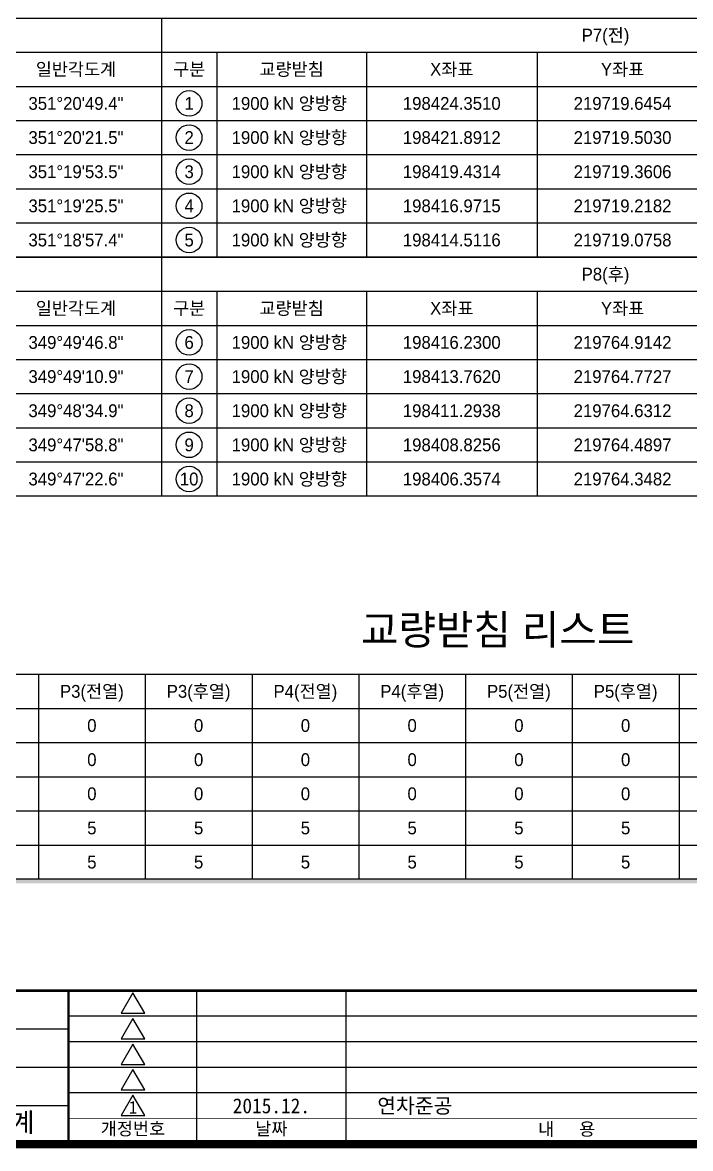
# Model space of a CAD drawing. Header units: feet. Extents: x 0 to 252300, y 0 to 178200.
# Drawn here: x 85269 to 132193, y 5700 to 84843 of the extents above; entities that cross this region are included whole.
import ezdxf
from ezdxf.enums import TextEntityAlignment as Align

# ---------------------------------------------------------------- set-up
doc = ezdxf.new("R2010")
doc.units = ezdxf.units.FT
doc.header["$LTSCALE"] = 3000
doc.header["$MEASUREMENT"] = 0
for name, color, linetype in [('CS-TABL-LIN2', 1, 'CONTINUOUS'), ('CS-TABL-TEX2', 3, 'CONTINUOUS'), ('CX-BORD', 3, 'CONTINUOUS'), ('CX-BORD-LIN1', 4, 'CONTINUOUS'), ('CX-BORD-LIN2', 3, 'CONTINUOUS'), ('CX-BORD-TEX2', 7, 'CONTINUOUS'), ('CX-BORD-TEX3', 6, 'CONTINUOUS'), ('CZ-TEX1', 6, 'CONTINUOUS')]:
    doc.layers.add(name, color=color, linetype=linetype)
doc.styles.add('A_STANDARD', font='')
doc.styles.add('TB_TEXT', font='')
doc.styles.add('TB_WBTXT', font='')
doc.styles.add('TB_WMTXT', font='')
doc.styles.get('A_STANDARD').set_extended_font_data('Dotum')
doc.styles.get('TB_TEXT').set_extended_font_data('DotumChe')
doc.styles.get('TB_WBTXT').set_extended_font_data('Dotum')
doc.styles.get('TB_WMTXT').set_extended_font_data('DotumChe')

# ---------------------------------------------------------------- blocks, each defined once
blk = doc.blocks.new('CXBLKA1')
at = {"layer": 'CX-BORD-LIN1', "const_width": 2}
blk.add_lwpolyline([(796, 0), (0, 0), (0, 554), (796, 554)], close=True, dxfattribs=at)
at = {"layer": 'CX-BORD-LIN1'}
for points, const_width in [([(796, 36), (0, 36)], 0.6), ([(270, 0), (270, 36)], 0.6), ([(300, 0), (300, 36)], 0.3), ([(335, 0), (335, 36)], 0.3), ([(558, 6), (270, 6)], 0.2)]:
    blk.add_lwpolyline(points, dxfattribs=dict(at, const_width=const_width))
for points in [[(285.08, 35.47), (282.34, 30.71), (287.83, 30.71)], [(285.08, 29.47), (282.34, 24.71), (287.83, 24.71)], [(285.08, 23.47), (282.34, 18.71), (287.83, 18.71)], [(285.08, 17.47), (282.34, 12.71), (287.83, 12.71)], [(285.08, 11.47), (282.34, 6.71), (287.83, 6.71)]]:
    blk.add_lwpolyline(points, close=True, dxfattribs=at)
at = {"layer": 'CX-BORD-LIN2'}
blk.add_line((558, 30), (270, 30), dxfattribs=at)
at = {"layer": 'CX-BORD-LIN2', "const_width": 0.3}
for points in [[(270, 27), (130, 27)], [(270, 18), (130, 18)], [(270, 9), (130, 9)]]:
    blk.add_lwpolyline(points, dxfattribs=at)
at = {"layer": 'CX-BORD-LIN2'}
for points in [[(558, 24), (270, 24)], [(558, 18), (270, 18)], [(558, 12), (270, 12)]]:
    blk.add_lwpolyline(points, dxfattribs=at)
at = {"layer": 'CX-BORD-LIN1', "style": 'TB_TEXT'}
for tag, height, p in [('TR_RDAT5', 3.5, (317.5, 33)), ('TR_DGN5', 3.5, (451.12, 33)), ('TR_CHK5', 3.5, (491.12, 33)), ('TR_APP5', 3.5, (531.12, 33)), ('TR_RNUM5', 3, (285.11, 32.64)), ('TR_RNUM4', 3, (285.11, 26.64)), ('TR_RDAT4', 3.5, (317.5, 27)), ('TR_DGN4', 3.5, (451.12, 27)), ('TR_CHK4', 3.5, (491.12, 27)), ('TR_APP4', 3.5, (531.12, 27)), ('TR_RNUM3', 3, (285.11, 20.64)), ('TR_RDAT3', 3.5, (317.5, 21)), ('TR_DGN3', 3.5, (451.12, 21)), ('TR_CHK3', 3.5, (491.12, 21)), ('TR_APP3', 3.5, (531.12, 21)), ('TR_RNUM2', 3, (285.11, 14.64)), ('TR_RDAT2', 3.5, (317.5, 15)), ('TR_DGN2', 3.5, (451.12, 15)), ('TR_CHK2', 3.5, (491.12, 15)), ('TR_APP2', 3.5, (531.12, 15)), ('TR_RDAT1', 3.5, (317.5, 9)), ('TR_DGN1', 3.5, (451.12, 9)), ('TR_CHK1', 3.5, (491.12, 9)), ('TR_APP1', 3.5, (531.12, 9)), ('TR_RNUM1', 3, (285.11, 8.64))]:
    blk.add_attdef(tag, text='', height=height, dxfattribs=at).set_placement(p, align=Align.MIDDLE_CENTER)
for tag, p in [('TR_RCON5', (342.3, 33)), ('TR_RCON4', (342.3, 27)), ('TR_RCON3', (342.3, 21)), ('TR_RCON2', (342.3, 15)), ('TR_RCON1', (342.3, 9))]:
    blk.add_attdef(tag, text='', height=3.5, dxfattribs=at).set_placement(p, align=Align.MIDDLE_LEFT)
at = {"layer": 'CX-BORD-LIN2', "style": 'TB_TEXT'}
blk.add_attdef('TD_VERSION', text='', height=3, rotation=90, dxfattribs=at).set_placement((800.5, 48.01), align=Align.MIDDLE_CENTER)
at = {"layer": 'CX-BORD-TEX2', "style": 'TB_WMTXT'}
for tag, height, p in [('TB_CNAME', 5, (15.34, 531.83)), ('TB_CSCOP', 4, (16.63, 523.83))]:
    blk.add_attdef(tag, text='', height=height, dxfattribs=at).set_placement(p, align=Align.BOTTOM_LEFT)
at = {"layer": 'CX-BORD-TEX2', "style": 'TB_WBTXT'}
for tag, height, p in [('TB_MTITIL', 10, (398, 533.33)), ('TB_STITL', 7, (398, 518.33))]:
    blk.add_attdef(tag, text='', height=height, dxfattribs=at).set_placement(p, align=Align.MIDDLE_CENTER)
at = {"layer": 'CX-BORD-TEX3', "style": 'TB_TEXT'}
for s, p in [('개정번호', (285.08, 3.66)), ('날짜', (317.5, 3.66)), ('내   용', (386.64, 3.58))]:
    blk.add_text(s, height=3, dxfattribs=at).set_placement(p, align=Align.MIDDLE)
for tag, height, p in [('TD_LNDST', 4.5, (215, 31.5)), ('TD_DSECT', 4.5, (605.5, 31.5)), ('TD_DDIST', 4.5, (654.5, 31.5)), ('TD_DNAME_TOP', 4.5, (755, 27.96)), ('TD_CSECT', 4.5, (605.5, 22.5)), ('TD_CDIST', 4.5, (654.5, 22.5)), ('TD_DNAME_MAIN', 4.5, (755, 21.47)), ('TD_CCOMP', 4.5, (215, 13.59)), ('TD_HSCAL', 4.5, (620.88, 13.75)), ('TD_VSCAL', 4.5, (656.86, 13.75)), ('TD_DNAME_BOT', 3, (755, 15.25)), ('TD_FIELD', 4.5, (180, 5.13)), ('TD_CSTEP', 4.5, (250.74, 5.13)), ('TD_DWGCODE', 4.5, (637, 4.79)), ('TD_DWGNO', 4.5, (755, 5))]:
    blk.add_attdef(tag, text='', height=height, dxfattribs=at).set_placement(p, align=Align.MIDDLE_CENTER)
for tag, height, width, p in [('TD_DCOMP', 4.5, 0.95, (215, 22.59)), ('TD_CNAME', 5, 0.78, (65, 7.6))]:
    blk.add_attdef(tag, text='', height=height, dxfattribs=dict(at, width=width)).set_placement(p, align=Align.MIDDLE_CENTER)

msp = doc.modelspace()

# ---------------------------------------------------------------- linework, layer by layer
at = {"layer": 'CS-TABL-LIN2'}
for p, q in [((95023, 85157), (95023, 68357)), ((32623, 82757), (219823, 82757)), ((98923, 82757), (98923, 68357)), ((109423, 82757), (109423, 68357)), ((121423, 82757), (121423, 68357)), ((32623, 80357), (219823, 80357)), ((32623, 77957), (219823, 77957)), ((32623, 75557), (219823, 75557)), ((32623, 73157), (219823, 73157)), ((32623, 70757), (219823, 70757)), ((95023, 68357), (95023, 51557)), ((32623, 65957), (219823, 65957)), ((98923, 65957), (98923, 51557)), ((109423, 65957), (109423, 51557)), ((121423, 65957), (121423, 51557)), ((32623, 63557), (219823, 63557)), ((32623, 61157), (219823, 61157)), ((32623, 58757), (219823, 58757)), ((32623, 56357), (219823, 56357)), ((32623, 53957), (219823, 53957)), ((86390, 39031), (86390, 24631)), ((93890, 39031), (93890, 24631)), ((101390, 39031), (101390, 24631)), ((108890, 39031), (108890, 24631)), ((116390, 39031), (116390, 24631)), ((123890, 39031), (123890, 24631)), ((131390, 39031), (131390, 24631)), ((32390, 36631), (191390, 36631)), ((38390, 34231), (191390, 34231)), ((38390, 31831), (191390, 31831)), ((38390, 29431), (191390, 29431)), ((38390, 27031), (191390, 27031))]:
    msp.add_line(p, q, dxfattribs=at)
for points in [[(32623, 85157), (219823, 85157), (219823, 68357), (32623, 68357)], [(32623, 68357), (219823, 68357), (219823, 51557), (32623, 51557)], [(32390, 39031), (191390, 39031), (191390, 24631), (32390, 24631)]]:
    msp.add_lwpolyline(points, close=True, dxfattribs=at)
for centre in [(96973, 79157), (96973, 76757), (96973, 74357), (96973, 71957), (96973, 69557), (96973, 62357), (96973, 59957), (96973, 57557), (96973, 55157), (96973, 52757)]:
    msp.add_circle(centre, 900, dxfattribs=at)
msp.add_solid([(32690, 24631), (191690, 24631), (32690, 24331), (191690, 24331)], dxfattribs=at)

# ---------------------------------------------------------------- block references
at = {"layer": 'CX-BORD'}
ref = msp.add_blockref('CXBLKA1', (7500, 6000), dxfattribs=dict(at, xscale=300, yscale=300, zscale=300))
ref.add_attrib('TD_CSTEP', '실시설계', dxfattribs={"layer": 'CX-BORD-TEX3', "height": 1350, "style": 'TB_TEXT'}).set_placement((82723, 7538), align=Align.MIDDLE_CENTER)
ref.add_attrib('TR_RNUM1', '1', dxfattribs={"layer": 'CX-BORD-TEX3', "height": 900, "style": 'TB_TEXT'}).set_placement((93032, 8591), align=Align.MIDDLE_CENTER)
ref.add_attrib('TR_RDAT1', '2015.12.', dxfattribs={"layer": 'CX-BORD-TEX3', "height": 1050, "style": 'TB_TEXT'}).set_placement((102750, 8700), align=Align.MIDDLE_CENTER)
ref.add_attrib('TR_RCON1', '연차준공', dxfattribs={"layer": 'CX-BORD-TEX3', "height": 1050, "style": 'TB_TEXT'}).set_placement((110191, 8700), align=Align.MIDDLE_LEFT)

# ---------------------------------------------------------------- texts
at = {"layer": 'CS-TABL-TEX2', "style": 'A_STANDARD'}
for s, p in [('P7(전)', (126223, 83957)), ('일반각도계', (89023, 81557)), ('구분', (96973, 81557)), ('교량받침', (104173, 81557)), ('X좌표', (115423, 81557)), ('Y좌표', (127423, 81557)), ('351°20\'49.4"', (89023, 79157)), ('1', (96973, 79157)), ('1900 kN 양방향 ', (104173, 79157)), ('198424.3510', (115423, 79157)), ('219719.6454', (127423, 79157)), ('351°20\'21.5"', (89023, 76757)), ('2', (96973, 76757)), ('1900 kN 양방향 ', (104173, 76757)), ('198421.8912', (115423, 76757)), ('219719.5030', (127423, 76757)), ('351°19\'53.5"', (89023, 74357)), ('3', (96973, 74357)), ('1900 kN 양방향 ', (104173, 74357)), ('198419.4314', (115423, 74357)), ('219719.3606', (127423, 74357)), ('351°19\'25.5"', (89023, 71957)), ('4', (96973, 71957)), ('1900 kN 양방향 ', (104173, 71957)), ('198416.9715', (115423, 71957)), ('219719.2182', (127423, 71957)), ('351°18\'57.4"', (89023, 69557)), ('5', (96973, 69557)), ('1900 kN 양방향 ', (104173, 69557)), ('198414.5116', (115423, 69557)), ('219719.0758', (127423, 69557)), ('P8(후)', (126223, 67157)), ('일반각도계', (89023, 64757)), ('구분', (96973, 64757)), ('교량받침', (104173, 64757)), ('X좌표', (115423, 64757)), ('Y좌표', (127423, 64757)), ('349°49\'46.8"', (89023, 62357)), ('6', (96973, 62357)), ('1900 kN 양방향 ', (104173, 62357)), ('198416.2300', (115423, 62357)), ('219764.9142', (127423, 62357)), ('349°49\'10.9"', (89023, 59957)), ('7', (96973, 59957)), ('1900 kN 양방향 ', (104173, 59957)), ('198413.7620', (115423, 59957)), ('219764.7727', (127423, 59957)), ('349°48\'34.9"', (89023, 57557)), ('8', (96973, 57557)), ('1900 kN 양방향 ', (104173, 57557)), ('198411.2938', (115423, 57557)), ('219764.6312', (127423, 57557)), ('349°47\'58.8"', (89023, 55157)), ('9', (96973, 55157)), ('1900 kN 양방향 ', (104173, 55157)), ('198408.8256', (115423, 55157)), ('219764.4897', (127423, 55157)), ('349°47\'22.6"', (89023, 52757)), ('10', (96973, 52757)), ('1900 kN 양방향 ', (104173, 52757)), ('198406.3574', (115423, 52757)), ('219764.3482', (127423, 52757)), ('P3(전열)', (90140, 37831)), ('P3(후열)', (97640, 37831)), ('P4(전열)', (105140, 37831)), ('P4(후열)', (112640, 37831)), ('P5(전열)', (120140, 37831)), ('P5(후열)', (127640, 37831)), ('0', (90140, 35431)), ('0', (97640, 35431)), ('0', (105140, 35431)), ('0', (112640, 35431)), ('0', (120140, 35431)), ('0', (127640, 35431)), ('0', (90140, 33031)), ('0', (97640, 33031)), ('0', (105140, 33031)), ('0', (112640, 33031)), ('0', (120140, 33031)), ('0', (127640, 33031)), ('0', (90140, 30631)), ('0', (97640, 30631)), ('0', (105140, 30631)), ('0', (112640, 30631)), ('0', (120140, 30631)), ('0', (127640, 30631)), ('5', (90140, 28231)), ('5', (97640, 28231)), ('5', (105140, 28231)), ('5', (112640, 28231)), ('5', (120140, 28231)), ('5', (127640, 28231)), ('5', (90140, 25831)), ('5', (97640, 25831)), ('5', (105140, 25831)), ('5', (112640, 25831)), ('5', (120140, 25831)), ('5', (127640, 25831))]:
    msp.add_text(s, height=900, dxfattribs=at).set_placement(p, align=Align.MIDDLE_CENTER)
at = {"layer": 'CZ-TEX1', "style": 'A_STANDARD'}
msp.add_text('교량받침 리스트', height=2100, dxfattribs=at).set_placement((118643, 41117), align=Align.CENTER)

doc.saveas('drawing.dxf')
